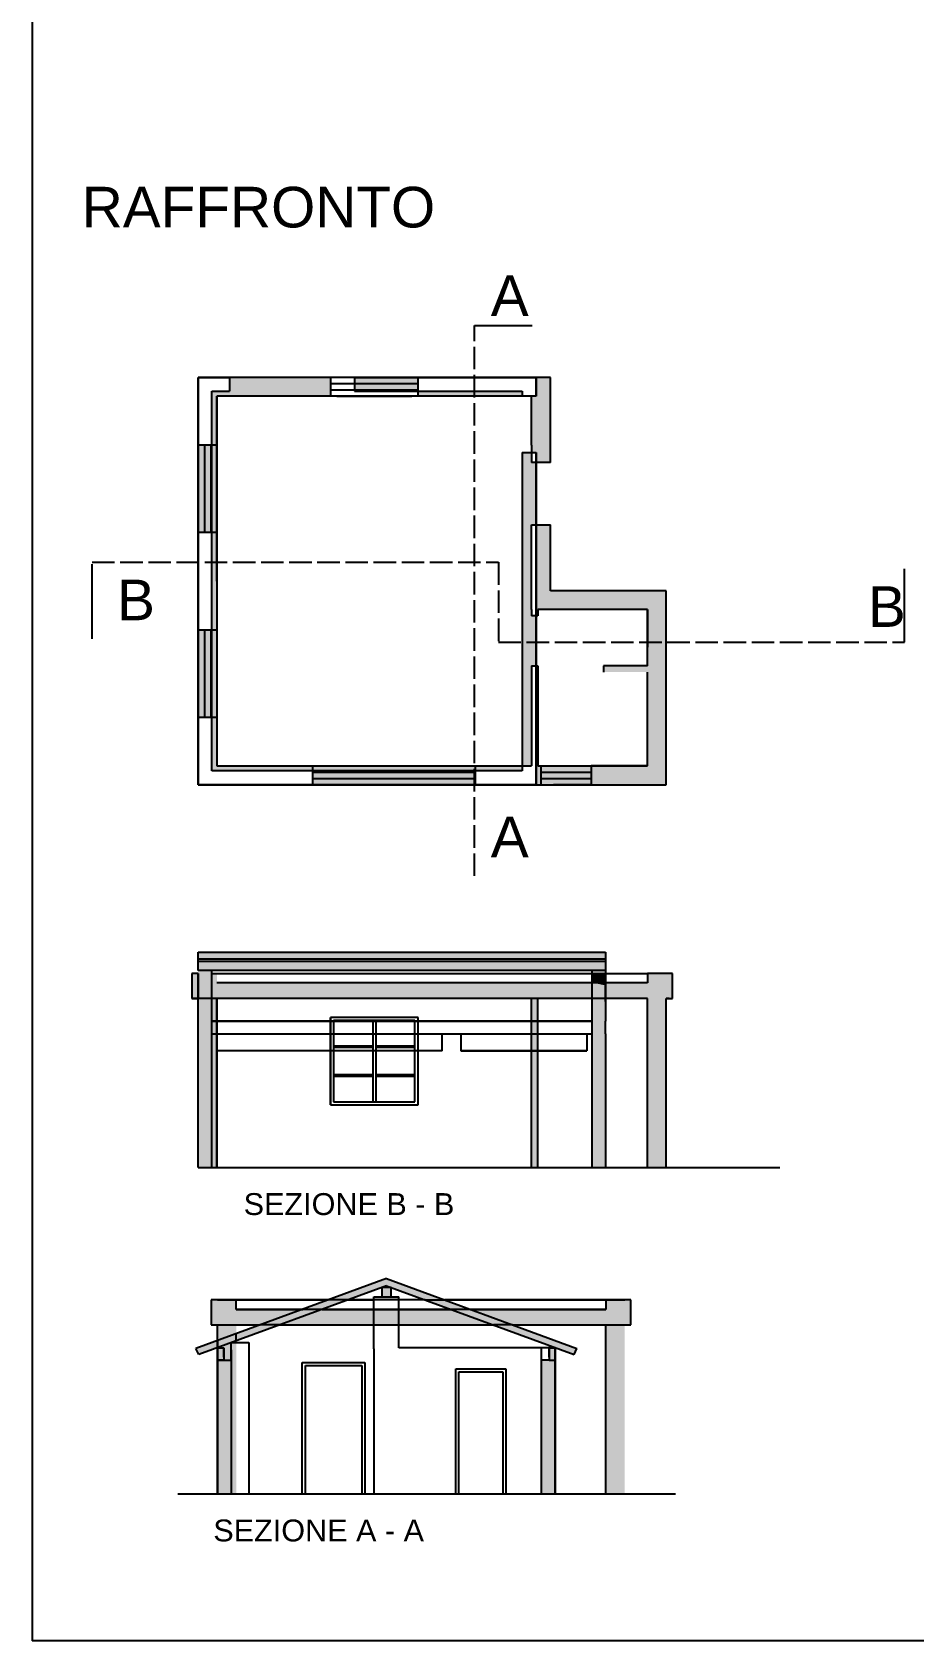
# Model space of a CAD drawing. Header units: millimetres. Extents: x 77316 to 81316, y -30957 to -25217.
# Drawn here: x 77316 to 78725, y -30957 to -28385 of the extents above; entities that cross this region are included whole.
import ezdxf

# ---------------------------------------------------------------- set-up
doc = ezdxf.new("R2010")
doc.units = ezdxf.units.MM
doc.linetypes.add('ACAD_ISO02W100', pattern=[15, 12, -3])
doc.layers.add('sezioni', color=4, linetype='ACAD_ISO02W100')
doc.styles.get("Standard").update_dxf_attribs({"font": 'arial.ttf'})

msp = doc.modelspace()

# ---------------------------------------------------------------- hatches: boundary and pattern name
at = {"layer": 'sezioni', "linetype": 'ByBlock'}
h = msp.add_hatch(color=2, dxfattribs=at)
h.dxf.hatch_style = 1
h.paths.add_polyline_path([(77932.8, -28946.9), (77831.3, -28946.9), (77831.3, -28956.9), (77932.8, -28956.9)])
h.paths.add_polyline_path([(77932.8, -28936.9), (77831.3, -28936.9), (77831.3, -28946.9), (77932.8, -28946.9)])
h.paths.add_polyline_path([(77601.3, -29044.7), (77591.3, -29044.7), (77591.3, -29184.7), (77601.3, -29184.7)])
h.paths.add_polyline_path([(77591.3, -29044.7), (77581.3, -29044.7), (77581.3, -29184.7), (77591.3, -29184.7)])
h.paths.add_polyline_path([(77591.3, -29340.2), (77581.3, -29340.2), (77581.3, -29480.2), (77591.3, -29480.2)])
h.paths.add_polyline_path([(77601.3, -29340.2), (77591.3, -29340.2), (77591.3, -29480.2), (77601.3, -29480.2)])
h.paths.add_polyline_path([(77603.3, -29340.2), (77601.3, -29340.2), (77601.3, -29480.2), (77603.3, -29480.2)])
h.paths.add_polyline_path([(77603.3, -29044.7), (77601.3, -29044.7), (77601.3, -29184.7), (77603.3, -29184.7)])
h.paths.add_polyline_path([(77932.8, -28956.9), (77831.3, -28956.9), (77831.3, -28958.9), (77932.8, -28958.9)])
h.paths.add_polyline_path([(78023.8, -29577.9), (77763.8, -29577.9), (77763.8, -29587.9), (78023.8, -29587.9)])
h.paths.add_polyline_path([(78023.8, -29567.9), (77763.8, -29567.9), (77763.8, -29577.9), (78023.8, -29577.9)])
h.paths.add_polyline_path([(78023.8, -29565.9), (77763.8, -29565.9), (77763.8, -29567.9), (78023.8, -29567.9)])
h = msp.add_hatch(color=1, dxfattribs=at)
h.dxf.hatch_style = 1
h.paths.add_polyline_path([(77792.8, -28936.9), (77631.3, -28936.9), (77631.3, -28958.9), (77603.3, -28958.9), (77603.3, -29044.7), (77611.3, -29044.7), (77611.3, -28966.9), (77792.8, -28966.9)])
h.paths.add_polyline_path([(77611.3, -29044.7), (77603.3, -29044.7), (77603.3, -29184.7), (77611.3, -29184.7)])
h.paths.add_polyline_path([(77611.3, -29184.7), (77603.3, -29184.7), (77603.3, -29340.2), (77611.3, -29340.2)])
h.paths.add_polyline_path([(77611.3, -29340.2), (77603.3, -29340.2), (77603.3, -29480.2), (77611.3, -29480.2)])
h.paths.add_polyline_path([(77611.3, -29480.2), (77603.3, -29480.2), (77603.3, -29565.9), (77763.8, -29565.9), (77763.8, -29557.9), (77611.3, -29557.9)])
h.paths.add_polyline_path([(78023.8, -29557.9), (77763.8, -29557.9), (77763.8, -29565.9), (78023.8, -29565.9)])
h.paths.add_polyline_path([(78099.3, -29557.9), (78023.8, -29557.9), (78023.8, -29565.9), (78099.3, -29565.9)])
h.paths.add_polyline_path([(78209.3, -29557.9), (78129.3, -29557.9), (78129.3, -29567.9), (78209.3, -29567.9)], flags=17)
h.paths.add_polyline_path([(78209.3, -29567.9), (78129.3, -29567.9), (78129.3, -29577.9), (78209.3, -29577.9)], flags=17)
h.paths.add_polyline_path([(78209.3, -29577.9), (78129.3, -29577.9), (78129.3, -29587.9), (78209.3, -29587.9)])
h.paths.add_polyline_path([(78144.3, -29172.5), (78121.3, -29172.5), (78121.3, -29317.9), (78124.3, -29317.9), (78124.3, -29307.9), (78299.3, -29307.9), (78299.3, -29367.9), (78299.3, -29397.9), (78229.3, -29397.9), (78229.3, -29407.9), (78299.3, -29407.9), (78299.3, -29557.9), (78209.3, -29557.9), (78209.3, -29567.9), (78209.3, -29577.9), (78209.3, -29587.9), (78329.3, -29587.9), (78329.3, -29277.9), (78144.3, -29277.9), (78144.3, -29200)])
h.paths.add_polyline_path([(78144.3, -28967.1), (78144.3, -28936.9), (78121.3, -28936.9), (78121.3, -28966.9), (78114.3, -28966.9), (78114.3, -29045), (78114.3, -29056.9), (78121.3, -29056.9), (78121.3, -29072.5), (78144.3, -29072.5), (78144.3, -29045)])
h = msp.add_hatch(color=1, dxfattribs=at)
h.dxf.hatch_style = 1
h.paths.add_polyline_path([(78099.3, -28958.9), (77932.8, -28958.9), (77932.8, -28966.9), (78099.3, -28966.9)])
h = msp.add_hatch(color=2, dxfattribs=at)
h.dxf.hatch_style = 1
h.paths.add_polyline_path([(78121.3, -29072.5), (78114.3, -29072.5), (78114.3, -29056.9), (78099.3, -29056.9), (78099.3, -29557.9), (78114.3, -29557.9), (78114.3, -29397.9), (78121.3, -29397.9), (78121.3, -29317.9), (78114.3, -29317.9), (78114.3, -29307.9), (78114.3, -29172.5), (78121.3, -29172.5)])
h = msp.add_hatch(color=1, dxfattribs=at)
h.dxf.hatch_style = 1
h.paths.add_polyline_path([(78129.3, -29557.9), (78124.3, -29557.9), (78124.3, -29397.9), (78121.3, -29397.9), (78121.3, -29587.9), (78129.3, -29587.9)])
h = msp.add_hatch(color=2, dxfattribs=at)
h.dxf.hatch_style = 1
h.paths.add_polyline_path([(78232.3, -29855.8), (77581.3, -29855.8), (77581.3, -29867.1), (78232.3, -29867.1)])
h.paths.add_polyline_path([(78232.3, -29869.9), (77581.3, -29869.9), (77581.3, -29884.9), (78232.3, -29884.9)])
h.paths.add_polyline_path([(77603.3, -29884.9), (77581.3, -29884.9), (77581.3, -29889.9), (77603.3, -29889.9)])
h.paths.add_polyline_path([(78232.3, -29884.9), (78210.3, -29884.9), (78210.3, -29904.9), (78232.3, -29904.9)])
at = {"layer": 'sezioni'}
h = msp.add_hatch(color=8, dxfattribs=at)
h.dxf.hatch_style = 1
h.paths.add_polyline_path([(78232.3, -29904.9), (77581.6, -29879.4)])
h.paths.add_polyline_path([(78232.3, -29869.9), (77581.3, -29869.9), (77581.3, -29884.9), (78232.3, -29884.9)])
h.paths.add_polyline_path([(77603.3, -29884.9), (77581.3, -29884.9), (77581.3, -29966.2), (77581.3, -29986.2), (77581.3, -30199.9), (77603.3, -30199.9)])
h.paths.add_polyline_path([(78232.3, -29934.5), (78232.3, -29966.2), (78232.3, -29884.9), (78210.3, -29884.9), (78210.3, -29929.9), (78232.3, -29929.9)])
at = {"layer": 'sezioni', "linetype": 'ByBlock'}
h = msp.add_hatch(color=1, dxfattribs=at)
h.dxf.hatch_style = 1
h.paths.add_polyline_path([(77581.3, -29889.9), (77571.3, -29889.9), (77571.3, -29929.9), (77581.3, -29929.9)])
h.paths.add_polyline_path([(78210.3, -29905), (78144.3, -29904.9), (78114.3, -29904.9), (77611.3, -29904.9), (77611.3, -29889.9), (77603.3, -29889.9), (77603.3, -29929.9), (77611.3, -29929.9), (78210.3, -29929.9)], flags=17)
h.paths.add_polyline_path([(78210.3, -29905), (78144.3, -29904.9), (78114.3, -29904.9), (77611.3, -29904.9), (77611.3, -29889.9), (77603.3, -29889.9), (77603.3, -29929.9), (78210.3, -29929.9)], flags=17)
h.paths.add_polyline_path([(78124.3, -29929.9), (78114.3, -29929.9), (78114.3, -29966.2), (78124.3, -29966.2)])
h.paths.add_polyline_path([(78124.3, -29966.2), (78114.3, -29966.2), (78114.3, -29986.2), (78124.3, -29986.2)])
h.paths.add_polyline_path([(78124.3, -29986.2), (78114.3, -29986.2), (78114.3, -30013.2), (78124.3, -30013.2)])
h.paths.add_polyline_path([(78124.3, -30013.2), (78114.3, -30013.2), (78114.3, -30199.9), (78124.3, -30199.9)])
h.paths.add_polyline_path([(77611.3, -29986.2), (77603.3, -29986.2), (77603.3, -30199.9), (77611.3, -30199.9)])
h.paths.add_polyline_path([(77611.3, -29966.2), (77603.3, -29966.2), (77603.3, -29986.2), (77611.3, -29986.2)])
h.paths.add_polyline_path([(77611.3, -29929.9), (77603.3, -29929.9), (77603.3, -29966.2), (77611.3, -29966.2)])
h = msp.add_hatch(color=1, dxfattribs=at)
h.dxf.hatch_style = 1
h.paths.add_polyline_path([(78339.3, -29889.9), (78299.9, -29889.9), (78299.3, -29889.9), (78299.3, -29904.9), (77611.3, -29904.9), (77611.3, -29889.9), (77603.3, -29889.9), (77603.3, -29929.9), (78339.3, -29929.9)])
h = msp.add_hatch(color=1, dxfattribs=at)
h.dxf.hatch_style = 1
h.paths.add_polyline_path([(78232.3, -29889.9), (78210.3, -29889.9), (78210.3, -29904.1), (78232.3, -29908.9)])
h = msp.add_hatch(color=2, dxfattribs=at)
h.dxf.hatch_style = 1
h.paths.add_polyline_path([(78232.3, -29929.9), (78211, -29929.9), (78210.3, -29929.9), (78210.3, -30199.9), (78232.3, -30199.9), (78232.3, -29986.2), (78232.3, -29966.2)])
h = msp.add_hatch(color=1, dxfattribs=at)
h.dxf.hatch_style = 1
h.paths.add_polyline_path([(78329.3, -29929.9), (78299.3, -29929.9), (78299.3, -30199.9), (78329.3, -30199.9)])
h = msp.add_hatch(color=2, dxfattribs=at)
h.dxf.hatch_style = 1
h.paths.add_polyline_path([(77882.1, -30377.7), (77789.2, -30411.8), (77820.1, -30411.8), (77882.1, -30389), (77944.1, -30411.8), (77974.9, -30411.8)])
h.paths.add_polyline_path([(77974.9, -30411.8), (77944.1, -30411.8), (77985, -30426.8), (78015.8, -30426.8)])
h.paths.add_polyline_path([(77820.1, -30411.8), (77789.2, -30411.8), (77748.4, -30426.8), (77779.2, -30426.8)])
h = msp.add_hatch(color=8, dxfattribs=at)
h.dxf.hatch_style = 1
h.paths.add_polyline_path([(77889.6, -30391.8), (77874.6, -30391.8), (77874.6, -30406.8), (77889.6, -30406.8)])
h.paths.add_polyline_path([(77633.8, -30508.1), (77612.1, -30508.1), (77612.1, -30721.8), (77633.8, -30721.8)])
h.paths.add_polyline_path([(77622.1, -30488.1), (77612.1, -30488.1), (77612.1, -30503.1), (77612.1, -30508.1), (77622.1, -30508.1)])
h = msp.add_hatch(color=1, dxfattribs=at)
h.dxf.hatch_style = 1
h.paths.add_polyline_path([(78273.1, -30411.8), (78233.1, -30411.8), (78233.1, -30426.8), (78015.8, -30426.8), (78083.9, -30451.8), (78273.1, -30451.8)])
h.paths.add_polyline_path([(78263.1, -30451.8), (78233.1, -30451.8), (78233.1, -30721.8), (78263.1, -30721.8)])
h.paths.add_polyline_path([(77985, -30426.8), (77902.1, -30426.8), (77902.1, -30451.8), (78053.1, -30451.8)])
h.paths.add_polyline_path([(77902.1, -30426.8), (77862.1, -30426.8), (77862.1, -30451.8), (77902.1, -30451.8)])
h.paths.add_polyline_path([(77862.1, -30426.8), (77779.2, -30426.8), (77711, -30451.8), (77862.1, -30451.8)])
h.paths.add_polyline_path([(77748.4, -30426.8), (77642.1, -30426.8), (77642.1, -30411.8), (77602.1, -30411.8), (77602.1, -30451.8), (77680.2, -30451.8)])
h.paths.add_polyline_path([(77642.1, -30451.8), (77612.1, -30451.8), (77612.1, -30476.8), (77642.1, -30465.8)])
h.paths.add_polyline_path([(77633.8, -30480.1), (77612.1, -30488.1), (77622.1, -30488.1), (77622.1, -30508.1), (77633.8, -30508.1)])
h.paths.add_polyline_path([(77642.1, -30477.1), (77634.1, -30480), (77642.1, -30480)])
h = msp.add_hatch(color=8, dxfattribs=at)
h.dxf.hatch_style = 1
h.paths.add_polyline_path([(77642.1, -30477.1), (77642.1, -30465.8), (77612.1, -30476.8), (77612.1, -30488.1)])
h.paths.add_polyline_path([(77779.2, -30426.8), (77748.4, -30426.8), (77680.2, -30451.8), (77711, -30451.8)])
h.paths.add_polyline_path([(78015.8, -30426.8), (77985, -30426.8), (78053.1, -30451.8), (78083.9, -30451.8)])
h = msp.add_hatch(color=2, dxfattribs=at)
h.dxf.hatch_style = 1
h.paths.add_polyline_path([(77902.1, -30406.8), (77862.1, -30406.8), (77862.1, -30411.8), (77902.1, -30411.8)])
h = msp.add_hatch(color=2, dxfattribs=at)
h.dxf.hatch_style = 1
h.paths.add_polyline_path([(78083.9, -30451.8), (78053.1, -30451.8), (78182.1, -30499.1), (78186.6, -30489.5)])
h.paths.add_polyline_path([(77711, -30451.8), (77680.2, -30451.8), (77642.1, -30465.8), (77642.1, -30477.1)])
h.paths.add_polyline_path([(77612.1, -30476.8), (77577.5, -30489.5), (77582.1, -30499.1), (77612.1, -30488.1)])
h = msp.add_hatch(color=1, dxfattribs=at)
h.dxf.hatch_style = 1
h.paths.add_polyline_path([(77642.1, -30480), (77634.1, -30480), (77633.8, -30480.1), (77633.8, -30508.1), (77633.8, -30721.8), (77642.1, -30721.8)])
h = msp.add_hatch(color=2, dxfattribs=at)
h.dxf.hatch_style = 1
h.paths.add_polyline_path([(78152.1, -30488.1), (78142.1, -30488.1), (78142.1, -30508.1), (78152.1, -30508.1)])
h.paths.add_polyline_path([(78152.1, -30508.1), (78142.1, -30508.1), (78130.1, -30508.1), (78130.1, -30721.8), (78152.1, -30721.8)])

# ---------------------------------------------------------------- linework, layer by layer
at = {"color": 251, "true_color": 0x636466}
for p, q in [((77581.3, -28936.9, 1532.8), (77631.3, -28936.9, 1532.8)), ((77581.3, -29587.9, 1532.8), (77581.3, -28936.9, 1532.8)), ((77631.3, -28936.9, 1532.8), (77631.3, -28958.9, 1532.8)), ((77831.3, -28936.9, 1532.8), (78121.3, -28936.9, 1532.8)), ((77831.3, -28936.9, 1532.8), (77831.3, -28958.9, 1532.8)), ((78121.3, -28936.9, 1532.8), (78121.3, -28966.9, 1532.8)), ((78121.3, -28966.9, 1532.8), (78121.3, -28936.9, 1532.8)), ((78121.3, -28936.9, 1532.8), (78121.3, -28966.9, 1532.8)), ((77603.3, -28958.9, 1532.8), (77631.3, -28958.9, 1532.8)), ((77603.3, -29565.9, 1532.8), (77603.3, -28958.9, 1532.8)), ((77831.3, -28958.9, 1532.8), (78099.3, -28958.9, 1532.8)), ((78099.3, -28958.9, 1532.8), (78099.3, -28966.9, 1532.8)), ((78121.3, -28966.9, 1532.8), (78099.3, -28966.9, 1532.8)), ((78099.3, -29056.9, 1532.8), (78099.3, -29565.9, 1532.8)), ((78099.3, -29056.9, 1532.8), (78121.3, -29056.9, 1532.8)), ((78121.3, -29056.9, 1532.8), (78121.3, -29587.9, 1532.8)), ((78121.3, -29587.9, 1532.8), (78121.3, -29056.9, 1532.8)), ((78099.3, -29565.9, 1532.8), (77603.3, -29565.9, 1532.8)), ((78121.3, -29587.9, 1532.8), (77581.3, -29587.9, 1532.8))]:
    msp.add_line(p, q, dxfattribs=at)
for p, q in [((77932.8, -28946.9, 1532.8), (77792.8, -28946.9, 1532.8)), ((77932.8, -28956.9, 1532.8), (77792.8, -28956.9, 1532.8)), ((78114.3, -28966.9, 1532.8), (77611.3, -28966.9, 1532.8)), ((78329.3, -29587.9, 1532.8), (78329.3, -29277.9, 1532.8)), ((78299.3, -29397.9, 1532.8), (78299.3, -29307.9, 1532.8)), ((78299.3, -29557.9, 1532.8), (78299.3, -29407.9, 1532.8)), ((77611.3, -29557.9, 1532.8), (78114.3, -29557.9, 1532.8)), ((77763.8, -29567.9, 1532.8), (78023.8, -29567.9, 1532.8)), ((77763.8, -29577.9, 1532.8), (78023.8, -29577.9, 1532.8)), ((78124.3, -29557.9, 1532.8), (78299.3, -29557.9, 1532.8)), ((78129.3, -29567.9, 1532.8), (78209.3, -29567.9, 1532.8)), ((78129.3, -29577.9, 1532.8), (78209.3, -29577.9, 1532.8)), ((77581.3, -29587.9, 1532.8), (78329.3, -29587.9, 1532.8)), ((77581.3, -29884.9, 1532.8), (77581.3, -29855.8, 1532.8)), ((77581.3, -29855.8, 1532.8), (78232.3, -29855.8, 1532.8)), ((78232.3, -29855.8, 1532.8), (78232.3, -29966.2, 1532.8)), ((78232.3, -29867.1, 1532.8), (77581.3, -29867.1, 1532.8)), ((77581.3, -29869.9, 1532.8), (78232.3, -29869.9, 1532.8)), ((78232.3, -29884.9, 1532.8), (77581.3, -29884.9, 1532.8)), ((77603.3, -30199.9, 1532.8), (77603.3, -29884.9, 1532.8)), ((78210.3, -29884.9, 1532.8), (78210.3, -30199.9, 1532.8)), ((78232.3, -29869.9, 1532.8), (78232.3, -29884.9, 1532.8)), ((78232.3, -29986.2, 1532.8), (78232.3, -29966.2, 1532.8)), ((77611.3, -29986.2, 1532.8), (77611.3, -30013.2, 1532.8)), ((78232.3, -29986.2, 1532.8), (78232.3, -30199.9, 1532.8)), ((77882.1, -30377.7, 1532.8), (77577.5, -30489.5, 1532.8)), ((77882.1, -30377.7, 1532.8), (78186.6, -30489.5, 1532.8)), ((77882.1, -30389, 1532.8), (77582.1, -30499.1, 1532.8)), ((77889.6, -30391.8, 1532.8), (77874.6, -30391.8, 1532.8)), ((77874.6, -30391.8, 1532.8), (77874.6, -30406.8, 1532.8)), ((77882.1, -30389, 1532.8), (78182.1, -30499.1, 1532.8)), ((77889.6, -30406.8, 1532.8), (77889.6, -30391.8, 1532.8)), ((77582.1, -30499.1, 1532.8), (77577.5, -30489.5, 1532.8)), ((77612.1, -30488.1, 1532.8), (77612.1, -30721.8, 1532.8)), ((77612.1, -30488.1, 1532.8), (77612.1, -30503.1, 1532.8)), ((77612.1, -30488.1, 1532.8), (77622.1, -30488.1, 1532.8)), ((77622.1, -30503.1, 1532.8), (77622.1, -30488.1, 1532.8)), ((77622.1, -30488.1, 1532.8), (77622.1, -30508.1, 1532.8)), ((77633.8, -30491.5, 1532.8), (77633.8, -30721.8, 1532.8)), ((78130.1, -30508.1, 1532.8), (78130.1, -30488.1, 1532.8)), ((78142.1, -30488.1, 1532.8), (78142.1, -30503.1, 1532.8)), ((78142.1, -30488.1, 1532.8), (78152.1, -30488.1, 1532.8)), ((78142.1, -30503.1, 1532.8), (78142.1, -30488.1, 1532.8)), ((78142.1, -30488.1, 1532.8), (78142.1, -30508.1, 1532.8)), ((78152.1, -30488.1, 1532.8), (78152.1, -30721.8, 1532.8)), ((78152.1, -30721.8, 1532.8), (78152.1, -30488.1, 1532.8)), ((78152.1, -30503.1, 1532.8), (78152.1, -30488.1, 1532.8)), ((78182.1, -30499.1, 1532.8), (78186.6, -30489.5, 1532.8)), ((77622.1, -30508.1, 1532.8), (77612.1, -30508.1, 1532.8)), ((77612.1, -30508.1, 1532.8), (77633.8, -30508.1, 1532.8)), ((78130.1, -30721.8, 1532.8), (78130.1, -30508.1, 1532.8)), ((78142.1, -30508.1, 1532.8), (78130.1, -30508.1, 1532.8)), ((78142.1, -30508.1, 1532.8), (78152.1, -30508.1, 1532.8))]:
    msp.add_line(p, q)
at = {"color": 1}
msp.add_line((77581.3, -29884.9, 1532.8), (77581.3, -29884.9, 1532.8), dxfattribs=at)
at = {"color": 2}
for p, q in [((77603.3, -29966.2, 1532.8), (78210.3, -29966.2, 1532.8)), ((78210.3, -29966.2, 1532.8), (77603.3, -29966.2, 1532.8)), ((77603.3, -29986.2, 1532.8), (78210.3, -29986.2, 1532.8)), ((77603.3, -29986.2, 1532.8), (78210.3, -29986.2, 1532.8)), ((77971.3, -30013.2, 1532.8), (77971.3, -29986.2, 1532.8)), ((78001.3, -29986.2, 1532.8), (78001.3, -30013.2, 1532.8)), ((78202.3, -29986.2, 1532.8), (78202.3, -30013.2, 1532.8)), ((77971.3, -30013.2, 1532.8), (77611.3, -30013.2, 1532.8)), ((78001.3, -30013.2, 1532.8), (78202.3, -30013.2, 1532.8)), ((78202.3, -30013.2, 1532.8), (78001.3, -30013.2, 1532.8)), ((77862.1, -30489.8, 1532.8), (77862.1, -30406.8, 1532.8)), ((77862.1, -30406.8, 1532.8), (77902.1, -30406.8, 1532.8)), ((77874.6, -30406.8, 1532.8), (77889.6, -30406.8, 1532.8)), ((77902.1, -30488.1, 1532.8), (77902.1, -30406.8, 1532.8)), ((77633.8, -30508.1, 1532.8), (77633.8, -30480.1, 1532.8)), ((77634.1, -30480, 1532.8), (77662.1, -30480, 1532.8)), ((77662.1, -30480, 1532.8), (77662.1, -30721.8, 1532.8)), ((77862.1, -30489.8, 1532.8), (77862.1, -30721.8, 1532.8)), ((78152.1, -30488.1, 1532.8), (77902.1, -30488.1, 1532.8))]:
    msp.add_line(p, q, dxfattribs=at)
at = {"layer": 'sezioni', "color": 0, "linetype": 'ByBlock'}
for p, q in [((77315.9, -25217.5, 1532.8), (77315.9, -30956.8, 1532.8)), ((77792.8, -28936.9, 1532.8), (77792.8, -28966.9, 1532.8)), ((77932.8, -28966.9, 1532.8), (77932.8, -28936.9, 1532.8)), ((77802.8, -28966.9, 1532.8), (77922.8, -28966.9, 1532.8)), ((78329.3, -29277.9, 1532.8), (78144.3, -29277.9, 1532.8)), ((78299.3, -29307.9, 1532.8), (78124.3, -29307.9, 1532.8)), ((77763.8, -29557.9, 1532.8), (77763.8, -29587.9, 1532.8)), ((78023.8, -29557.9, 1532.8), (78023.8, -29587.9, 1532.8)), ((77581.3, -29889.9, 1532.8), (77571.3, -29889.9, 1532.8)), ((77571.3, -29889.9, 1532.8), (77571.3, -29929.9, 1532.8)), ((77581.3, -30199.9, 1532.8), (77581.3, -29889.9, 1532.8)), ((77603.3, -29929.9, 1532.8), (77603.3, -29889.9, 1532.8)), ((77603.3, -29889.9, 1532.8), (77611.3, -29889.9, 1532.8)), ((78299.3, -29904.9, 1532.8), (77611.3, -29904.9, 1532.8)), ((78232.3, -29934.5, 1532.8), (78232.3, -29908.9, 1532.8)), ((77571.3, -29929.9, 1532.8), (77581.3, -29929.9, 1532.8)), ((78114.3, -29929.9, 1532.8), (77611.3, -29929.9, 1532.8)), ((77611.3, -29929.9, 1532.8), (77611.3, -29986.2, 1532.8)), ((78299.3, -29929.9, 1532.8), (78124.3, -29929.9, 1532.8)), ((78329.3, -29929.9, 1532.8), (78339.3, -29929.9, 1532.8)), ((78334.3, -29929.9, 1532.8), (78329.3, -29929.9, 1532.8)), ((77611.3, -30013.2, 1532.8), (77611.3, -30199.9, 1532.8)), ((77581.3, -30199.9, 1532.8), (78511.3, -30199.9, 1532.8)), ((77779.2, -30426.8, 1532.8), (77748.4, -30426.8, 1532.8)), ((77985, -30426.8, 1532.8), (77779.2, -30426.8, 1532.8)), ((77779.2, -30426.8, 1532.8), (77985, -30426.8, 1532.8)), ((77820.1, -30411.8, 1532.8), (77789.2, -30411.8, 1532.8)), ((77902.1, -30411.8, 1532.8), (77862.1, -30411.8, 1532.8)), ((77944.1, -30411.8, 1532.8), (77974.9, -30411.8, 1532.8)), ((78015.8, -30426.8, 1532.8), (77985, -30426.8, 1532.8)), ((77602.1, -30451.8, 1532.8), (77680.2, -30451.8, 1532.8)), ((77612.1, -30721.8, 1532.8), (77612.1, -30451.8, 1532.8)), ((77711, -30451.8, 1532.8), (77680.2, -30451.8, 1532.8)), ((77711, -30451.8, 1532.8), (78053.1, -30451.8, 1532.8)), ((78083.9, -30451.8, 1532.8), (78053.1, -30451.8, 1532.8)), ((78083.9, -30451.8, 1532.8), (78273.1, -30451.8, 1532.8)), ((77612.1, -30476.8, 1532.8), (77612.1, -30488.1, 1532.8)), ((77642.1, -30477.1, 1532.8), (77642.1, -30465.8, 1532.8)), ((77548.8, -30721.8, 1532.8), (78344.1, -30721.8, 1532.8))]:
    msp.add_line(p, q, dxfattribs=at)
at = {"layer": 'sezioni', "color": 251, "linetype": 'ACAD_ISO02W100', "ltscale": 3, "true_color": 0x636466}
for p, q in [((78022.8, -29733.7, 766.4), (78022.8, -28853.4, 766.4)), ((77411.7, -29232.3, 766.4), (78061.2, -29232.3, 766.4)), ((78061.2, -29232.3, 766.4), (78061.2, -29360, 766.4)), ((78061.2, -29360, 766.4), (78710.5, -29360, 766.4))]:
    msp.add_line(p, q, dxfattribs=at)
at = {"layer": 'sezioni', "color": 251, "linetype": 'ByBlock', "true_color": 0x636466}
for p, q in [((78022.8, -28853.4, 766.4), (78114.9, -28853.4, 766.4)), ((77411.7, -29354.6, 766.4), (77411.7, -29235.4, 766.4)), ((78710.5, -29360, 766.4), (78710.5, -29242.7, 766.4))]:
    msp.add_line(p, q, dxfattribs=at)
at = {"layer": 'sezioni', "color": 7, "linetype": 'ByBlock'}
for p, q in [((77581.3, -28936.9, 1532.8), (77581.3, -29587.9, 1532.8)), ((78144.3, -28936.9, 1532.8), (77581.3, -28936.9, 1532.8)), ((77581.3, -28936.9, 1532.8), (77581.3, -29587.9, 1532.8)), ((78144.3, -28936.9, 1532.8), (77643.3, -28936.9, 1532.8)), ((78144.3, -29045, 1532.8), (78144.3, -28936.9, 1532.8)), ((77611.3, -28966.9, 1532.8), (77611.3, -29557.9, 1532.8)), ((77611.3, -28966.9, 1532.8), (77611.3, -29557.9, 1532.8)), ((77611.3, -29262.4, 1532.8), (77611.3, -28966.9, 1532.8)), ((78114.3, -29045, 1532.8), (78114.3, -28966.9, 1532.8)), ((78144.3, -29045, 1532.8), (78144.3, -28967.1, 1532.8)), ((77581.3, -29044.7, 1532.8), (77611.3, -29044.7, 1532.8)), ((77591.3, -29044.7, 1532.8), (77591.3, -29184.7, 1532.8)), ((77601.3, -29044.7, 1532.8), (77601.3, -29184.7, 1532.8)), ((77611.3, -29044.7, 1532.8), (77611.3, -29184.7, 1532.8)), ((78114.3, -29045, 1532.8), (78114.3, -29072.5, 1532.8)), ((78144.3, -29072.5, 1532.8), (78144.3, -29045, 1532.8)), ((78144.3, -29072.5, 1532.8), (78114.3, -29072.5, 1532.8)), ((77611.3, -29184.7, 1532.8), (77581.3, -29184.7, 1532.8)), ((78114.3, -29307.9, 1532.8), (78114.3, -29172.5, 1532.8)), ((78114.3, -29172.5, 1532.8), (78144.3, -29172.5, 1532.8)), ((78144.3, -29200, 1532.8), (78144.3, -29172.5, 1532.8)), ((78144.3, -29277.9, 1532.8), (78144.3, -29200, 1532.8)), ((78114.3, -29307.9, 1532.8), (78114.3, -29317.9, 1532.8)), ((78124.3, -29317.9, 1532.8), (78114.3, -29317.9, 1532.8)), ((78124.3, -29307.9, 1532.8), (78124.3, -29317.9, 1532.8)), ((78299.3, -29307.9, 1532.8), (78124.3, -29307.9, 1532.8)), ((78124.3, -29307.9, 1532.8), (78124.3, -29317.9, 1532.8)), ((78299.3, -29397.9, 1532.8), (78299.3, -29307.9, 1532.8)), ((78299.3, -29307.9, 1532.8), (78299.3, -29367.9, 1532.8)), ((77581.3, -29340.2, 1532.8), (77611.3, -29340.2, 1532.8)), ((77591.3, -29340.2, 1532.8), (77591.3, -29480.2, 1532.8)), ((77601.3, -29340.2, 1532.8), (77601.3, -29480.2, 1532.8)), ((77611.3, -29340.2, 1532.8), (77611.3, -29480.2, 1532.8)), ((78114.3, -29397.9, 1532.8), (78114.3, -29557.9, 1532.8)), ((78114.3, -29397.9, 1532.8), (78124.3, -29397.9, 1532.8)), ((78124.3, -29397.9, 1532.8), (78124.3, -29557.9, 1532.8)), ((78299.3, -29397.9, 1532.8), (78229.3, -29397.9, 1532.8)), ((78229.3, -29397.9, 1532.8), (78229.3, -29407.9, 1532.8)), ((78299.3, -29557.9, 1532.8), (78299.3, -29407.9, 1532.8)), ((77611.3, -29480.2, 1532.8), (77581.3, -29480.2, 1532.8)), ((78129.3, -29587.9, 1532.8), (78129.3, -29557.9, 1532.8)), ((78299.3, -29557.9, 1532.8), (78209.3, -29557.9, 1532.8)), ((78209.3, -29557.9, 1532.8), (78209.3, -29587.9, 1532.8)), ((78114.3, -29587.9, 1532.8), (77673.3, -29587.9, 1532.8)), ((78209.3, -29587.9, 1532.8), (78149.3, -29587.9, 1532.8)), ((78339.3, -29889.9, 1532.8), (78299.3, -29889.9, 1532.8)), ((78299.3, -29889.9, 1532.8), (78299.3, -29904.9, 1532.8)), ((78339.3, -29929.9, 1532.8), (78339.3, -29889.9, 1532.8)), ((78114.3, -30199.9, 1532.8), (78114.3, -29929.9, 1532.8)), ((78124.3, -30199.9, 1532.8), (78124.3, -29929.9, 1532.8)), ((78299.3, -30199.9, 1532.8), (78299.3, -29929.9, 1532.8)), ((78329.3, -30199.9, 1532.8), (78329.3, -29929.9, 1532.8)), ((81315.9, -30956.8, 1532.8), (77315.9, -30956.8, 1532.8))]:
    msp.add_line(p, q, dxfattribs=at)
at = {"layer": 'sezioni', "color": 1, "linetype": 'ByBlock'}
for p, q in [((77571.3, -29889.9, 1532.8), (77571.3, -29929.9, 1532.8)), ((77581.3, -29889.9, 1532.8), (77581.3, -29929.9, 1532.8)), ((77611.3, -29889.9, 1532.8), (78299.3, -29889.9, 1532.8)), ((78114.3, -29904.9, 1532.8), (77611.3, -29904.9, 1532.8)), ((78211, -29929.9, 1532.8), (77571.3, -29929.9, 1532.8)), ((77611.3, -30199.9, 1532.8), (77611.3, -29929.9, 1532.8)), ((78114.3, -30199.9, 1532.8), (78114.3, -29929.9, 1532.8)), ((78124.3, -30199.9, 1532.8), (78124.3, -29929.9, 1532.8)), ((77792.8, -30099.9, 1532.8), (77792.8, -29959.9, 1532.8)), ((77932.8, -29959.9, 1532.8), (77792.8, -29959.9, 1532.8)), ((77792.8, -29959.9, 1532.8), (77792.8, -30099.9, 1532.8)), ((77927.8, -29964.9, 1532.8), (77797.8, -29964.9, 1532.8)), ((77797.8, -29964.9, 1532.8), (77797.8, -30094.9, 1532.8)), ((77860.3, -29964.9, 1532.8), (77860.3, -30094.9, 1532.8)), ((77865.3, -29964.9, 1532.8), (77865.3, -30094.9, 1532.8)), ((77927.8, -30094.9, 1532.8), (77927.8, -29964.9, 1532.8)), ((77932.8, -30099.9, 1532.8), (77932.8, -29959.9, 1532.8)), ((77932.8, -30099.9, 1532.8), (77932.8, -29959.9, 1532.8)), ((77797.8, -30005.3, 1532.8), (77860.3, -30005.3, 1532.8)), ((77797.8, -30007.8, 1532.8), (77860.3, -30007.8, 1532.8)), ((77865.3, -30005.3, 1532.8), (77927.8, -30005.3, 1532.8)), ((77865.3, -30007.8, 1532.8), (77927.8, -30007.8, 1532.8)), ((77860.3, -30052, 1532.8), (77797.8, -30052, 1532.8)), ((77860.3, -30054.5, 1532.8), (77797.8, -30054.5, 1532.8)), ((77927.8, -30052, 1532.8), (77865.3, -30052, 1532.8)), ((77927.8, -30054.5, 1532.8), (77865.3, -30054.5, 1532.8)), ((77792.8, -30099.9, 1532.8), (77932.8, -30099.9, 1532.8)), ((77797.8, -30094.9, 1532.8), (77927.8, -30094.9, 1532.8)), ((77642.1, -30411.8, 1532.8), (77602.1, -30411.8, 1532.8)), ((77602.1, -30411.8, 1532.8), (77602.1, -30451.8, 1532.8)), ((77642.1, -30426.8, 1532.8), (77642.1, -30411.8, 1532.8)), ((77789.2, -30411.8, 1532.8), (77642.1, -30411.8, 1532.8)), ((77748.4, -30426.8, 1532.8), (77642.1, -30426.8, 1532.8)), ((77862.1, -30411.8, 1532.8), (77820.1, -30411.8, 1532.8)), ((77944.1, -30411.8, 1532.8), (77902.1, -30411.8, 1532.8)), ((78273.1, -30411.8, 1532.8), (77974.9, -30411.8, 1532.8)), ((77974.9, -30411.8, 1532.8), (78263.1, -30411.8, 1532.8)), ((78233.1, -30426.8, 1532.8), (78015.8, -30426.8, 1532.8)), ((78233.1, -30411.8, 1532.8), (78233.1, -30426.8, 1532.8)), ((78273.1, -30451.8, 1532.8), (78273.1, -30411.8, 1532.8)), ((77747.6, -30721.8, 1532.8), (77747.6, -30511.8, 1532.8)), ((77747.6, -30511.8, 1532.8), (77847.6, -30511.8, 1532.8)), ((77752.6, -30721.8, 1532.8), (77752.6, -30516.8, 1532.8)), ((77752.6, -30516.8, 1532.8), (77842.6, -30516.8, 1532.8)), ((77842.6, -30516.8, 1532.8), (77842.6, -30721.8, 1532.8)), ((77847.6, -30511.8, 1532.8), (77847.6, -30721.8, 1532.8)), ((77993.1, -30721.8, 1532.8), (77993.1, -30521.8, 1532.8)), ((77993.1, -30521.8, 1532.8), (78073.1, -30521.8, 1532.8)), ((77998.1, -30721.8, 1532.8), (77998.1, -30526.8, 1532.8)), ((77998.1, -30526.8, 1532.8), (78068.1, -30526.8, 1532.8)), ((78068.1, -30526.8, 1532.8), (78068.1, -30721.8, 1532.8)), ((78073.1, -30521.8, 1532.8), (78073.1, -30721.8, 1532.8))]:
    msp.add_line(p, q, dxfattribs=at)
at = {"layer": 'sezioni', "color": 4, "linetype": 'ByBlock'}
for p, q in [((77612.1, -30411.8, 1532.8), (77789.2, -30411.8, 1532.8)), ((77642.1, -30426.8, 1532.8), (77748.4, -30426.8, 1532.8)), ((77820.1, -30411.8, 1532.8), (77862.1, -30411.8, 1532.8)), ((78015.8, -30426.8, 1532.8), (78233.1, -30426.8, 1532.8)), ((78233.1, -30721.8, 1532.8), (78233.1, -30451.8, 1532.8))]:
    msp.add_line(p, q, dxfattribs=at)

# ---------------------------------------------------------------- texts
at = {"attachment_point": 1}
for s, insert, char_height in [('RAFFRONTO', (77395.2, -28631.9, 1532.8), 65), ('A', (78049, -28773.4, 766.4), 65), ('B', (77451.6, -29260, 766.4), 65), ('B', (78651.8, -29270.6, 766.4), 65), ('A', (78049, -29638.8, 766.4), 65), ('SEZIONE B - B', (77653.9, -30241, 1532.8), 35), ('SEZIONE A - A', (77605.4, -30762.9, 1532.8), 35)]:
    msp.add_mtext_dynamic_manual_height_columns(s, width=954.846, gutter_width=12.5, heights=[0], dxfattribs=dict(at, insert=insert, char_height=char_height))

doc.saveas('drawing.dxf')
